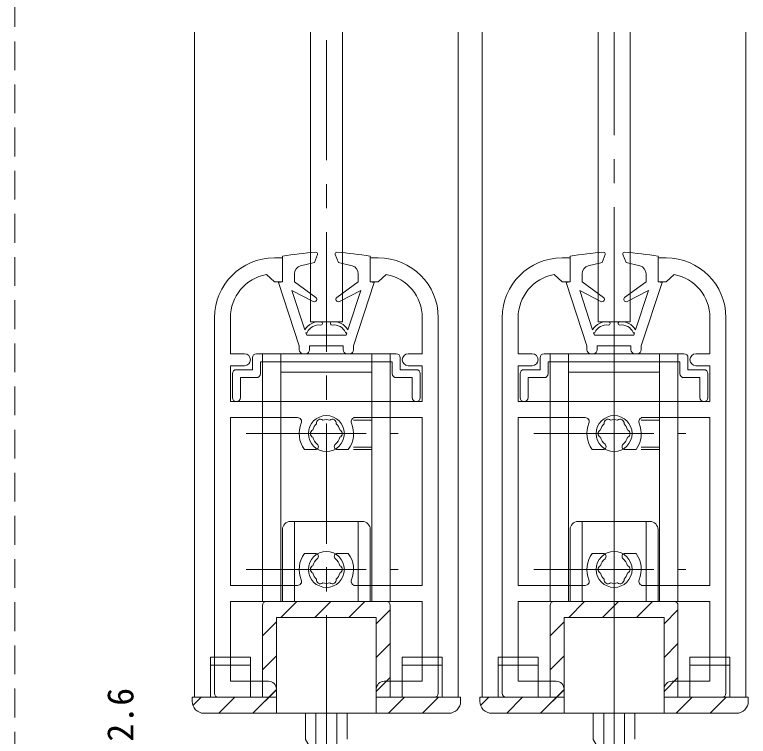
# Model space of a CAD drawing. Units: millimetres on the paper, enlarged 5 times, with parts at other scales. Extents: x -992 to 1008, y -685 to 700.
# Drawn here: x -716.3 to -563.3, y 53.2 to 203.8 of the extents above; entities that cross this region are included whole.
import ezdxf
from ezdxf.enums import TextEntityAlignment as Align

# ---------------------------------------------------------------- set-up
doc = ezdxf.new("R2010")
doc.units = ezdxf.units.MM
doc.header["$LTSCALE"] = 5
doc.linetypes.add('CHAIN1', pattern=[8, 5, -1, 1, -1])
doc.linetypes.add('DASHED1', pattern=[1.8, 1.2, -0.6])
doc.layers.add('2-0_18', color=7, linetype='Continuous', lineweight=18)
doc.styles.add('ＭＳ ゴシック', font='')
doc.styles.get('ＭＳ ゴシック').set_extended_font_data('MS Gothic')

msp = doc.modelspace()

# ---------------------------------------------------------------- linework, layer by layer
at = {"layer": '2-0_18', "linetype": 'DASHED1', "lineweight": 20}
msp.add_line((-716.291, 531.198), (-716.291, 48.886), dxfattribs=at)
at = {"layer": '2-0_18'}
for p, q in [((-678.791, 61.386), (-678.791, 200.108)), ((-654.625, 139.719), (-654.625, 200.108)), ((-647.958, 200.108), (-647.958, 139.719)), ((-623.791, 200.108), (-623.791, 61.386)), ((-618.791, 61.386), (-618.791, 200.108)), ((-594.625, 139.719), (-594.625, 200.108)), ((-587.958, 200.108), (-587.958, 139.719)), ((-563.791, 200.108), (-563.791, 61.386)), ((-660.458, 153.052), (-662.125, 153.052)), ((-660.458, 148.052), (-660.458, 153.385)), ((-653.791, 152.052), (-653.146, 153.768)), ((-642.125, 153.385), (-642.125, 148.052)), ((-640.458, 153.052), (-642.125, 153.052)), ((-600.458, 153.052), (-602.125, 153.052)), ((-600.458, 148.052), (-600.458, 153.385)), ((-593.791, 152.052), (-593.146, 153.768)), ((-582.125, 153.385), (-582.125, 148.052)), ((-580.458, 153.052), (-582.125, 153.052)), ((-656.68, 151.359), (-653.791, 152.052)), ((-596.68, 151.359), (-593.791, 152.052)), ((-657.958, 148.052), (-657.958, 149.738)), ((-644.625, 149.738), (-644.625, 148.052)), ((-640.458, 148.052), (-638.791, 149.566)), ((-597.958, 148.052), (-597.958, 149.738)), ((-584.625, 149.738), (-584.625, 148.052)), ((-580.458, 148.052), (-578.791, 149.566)), ((-661.291, 147.885), (-660.458, 148.052)), ((-656.958, 134.719), (-661.291, 147.885)), ((-653.496, 144.789), (-657.958, 148.052)), ((-644.625, 148.052), (-649.087, 144.789)), ((-642.125, 148.052), (-640.458, 148.052)), ((-601.291, 147.885), (-600.458, 148.052)), ((-596.958, 134.719), (-601.291, 147.885)), ((-593.496, 144.789), (-597.958, 148.052)), ((-584.625, 148.052), (-589.087, 144.789)), ((-582.125, 148.052), (-580.458, 148.052)), ((-658.462, 146.219), (-654.019, 143.941)), ((-655.757, 138.001), (-658.462, 146.219)), ((-598.462, 146.219), (-594.02, 143.941)), ((-595.757, 138.001), (-598.462, 146.219)), ((-674.625, 140.552), (-674.625, 62.219)), ((-671.291, 140.552), (-671.291, 133.052)), ((-647.958, 139.719), (-654.625, 139.719)), ((-631.291, 133.052), (-631.291, 140.552)), ((-627.958, 62.219), (-627.958, 140.552)), ((-614.625, 140.552), (-614.625, 62.219)), ((-611.291, 140.552), (-611.291, 133.052)), ((-587.958, 139.719), (-594.625, 139.719)), ((-571.291, 133.052), (-571.291, 140.552)), ((-567.958, 62.219), (-567.958, 140.552)), ((-655.555, 137.386), (-655.424, 137.386)), ((-655.39, 136.886), (-655.555, 137.386)), ((-647.193, 136.886), (-655.39, 136.886)), ((-595.555, 137.386), (-595.424, 137.386)), ((-595.39, 136.886), (-595.555, 137.386)), ((-587.193, 136.886), (-595.39, 136.886)), ((-656.958, 133.885), (-656.958, 134.719)), ((-647.806, 134.719), (-654.791, 134.719)), ((-654.791, 134.719), (-654.791, 133.885)), ((-647.791, 133.885), (-647.791, 134.719)), ((-645.625, 134.719), (-645.625, 133.885)), ((-596.958, 133.885), (-596.958, 134.719)), ((-587.806, 134.719), (-594.791, 134.719)), ((-594.791, 134.719), (-594.791, 133.885)), ((-587.791, 133.885), (-587.791, 134.719)), ((-585.625, 134.719), (-585.625, 133.885)), ((-671.291, 133.052), (-668.375, 133.052)), ((-666.708, 132.219), (-666.708, 129.719)), ((-665.875, 133.052), (-636.708, 133.052)), ((-664.625, 81.385), (-664.625, 133.052)), ((-660.791, 81.385), (-660.791, 133.052)), ((-641.791, 133.052), (-641.791, 81.385)), ((-637.958, 133.052), (-637.958, 81.385)), ((-635.875, 129.719), (-635.875, 132.219)), ((-631.291, 133.052), (-634.208, 133.052)), ((-611.291, 133.052), (-608.375, 133.052)), ((-606.708, 132.219), (-606.708, 129.719)), ((-605.875, 133.052), (-576.708, 133.052)), ((-604.625, 81.385), (-604.625, 133.052)), ((-600.791, 81.385), (-600.791, 133.052)), ((-581.791, 133.052), (-581.791, 81.385)), ((-577.958, 133.052), (-577.958, 81.385)), ((-575.875, 129.719), (-575.875, 132.219)), ((-571.291, 133.052), (-574.208, 133.052)), ((-665.041, 131.385), (-637.541, 131.385)), ((-665.041, 128.885), (-665.041, 131.385)), ((-637.541, 131.385), (-637.541, 128.885)), ((-634.208, 130.552), (-631.291, 130.552)), ((-631.291, 123.052), (-631.291, 130.552)), ((-605.041, 131.385), (-577.541, 131.385)), ((-605.041, 128.885), (-605.041, 131.385)), ((-577.541, 131.385), (-577.541, 128.885)), ((-574.208, 130.552), (-571.291, 130.552)), ((-571.291, 123.052), (-571.291, 130.552)), ((-670.875, 128.885), (-670.875, 123.886)), ((-666.708, 129.719), (-670.041, 129.719)), ((-660.791, 129.219), (-641.791, 129.219)), ((-632.541, 129.719), (-635.875, 129.719)), ((-631.708, 123.886), (-631.708, 128.885)), ((-610.875, 128.885), (-610.875, 123.886)), ((-606.708, 129.719), (-610.042, 129.719)), ((-600.791, 129.219), (-581.791, 129.219)), ((-572.542, 129.719), (-575.875, 129.719)), ((-571.708, 123.886), (-571.708, 128.885)), ((-669.208, 123.886), (-669.208, 128.052)), ((-669.208, 128.052), (-665.875, 128.052)), ((-636.708, 128.052), (-633.375, 128.052)), ((-633.375, 128.052), (-633.375, 123.886)), ((-609.208, 123.886), (-609.208, 128.052)), ((-609.208, 128.052), (-605.875, 128.052)), ((-576.708, 128.052), (-573.375, 128.052)), ((-573.375, 128.052), (-573.375, 123.886)), ((-671.291, 123.052), (-631.291, 123.052)), ((-611.291, 123.052), (-571.291, 123.052)), ((-671.291, 119.719), (-657.291, 119.719)), ((-671.291, 84.719), (-671.291, 119.719)), ((-645.291, 119.719), (-631.291, 119.719)), ((-631.291, 119.719), (-631.291, 84.719)), ((-611.291, 119.719), (-597.291, 119.719)), ((-611.291, 84.719), (-611.291, 119.719)), ((-585.291, 119.719), (-571.291, 119.719)), ((-571.291, 119.719), (-571.291, 84.719)), ((-655.874, 113.052), (-653.578, 113.052)), ((-646.709, 113.052), (-649.005, 113.052)), ((-595.874, 113.052), (-593.578, 113.052)), ((-586.709, 113.052), (-589.005, 113.052)), ((-658.791, 98.052), (-643.791, 98.052)), ((-657.958, 98.052), (-657.958, 81.385)), ((-644.625, 98.052), (-644.625, 81.385)), ((-598.791, 98.052), (-583.791, 98.052)), ((-597.958, 98.052), (-597.958, 81.385)), ((-584.625, 98.052), (-584.625, 81.385)), ((-660.458, 81.385), (-660.458, 96.385)), ((-642.125, 96.385), (-642.125, 81.385)), ((-600.458, 81.385), (-600.458, 96.385)), ((-582.125, 96.385), (-582.125, 81.385)), ((-653.578, 91.385), (-655.874, 91.385)), ((-649.005, 91.385), (-646.709, 91.385)), ((-593.578, 91.385), (-595.874, 91.385)), ((-589.005, 91.385), (-586.709, 91.385)), ((-657.291, 84.719), (-671.291, 84.719)), ((-631.291, 84.719), (-645.291, 84.719)), ((-597.291, 84.719), (-611.291, 84.719)), ((-571.291, 84.719), (-585.291, 84.719)), ((-631.291, 81.385), (-671.291, 81.385)), ((-671.291, 64.719), (-671.291, 81.385)), ((-660.758, 78.052), (-657.425, 81.385)), ((-653.687, 78.052), (-650.354, 81.385)), ((-646.616, 78.052), (-643.283, 81.385)), ((-631.291, 81.385), (-631.291, 64.719)), ((-571.291, 81.385), (-611.291, 81.385)), ((-611.291, 64.719), (-611.291, 81.385)), ((-600.758, 78.052), (-597.425, 81.385)), ((-593.687, 78.052), (-590.354, 81.385)), ((-586.616, 78.052), (-583.283, 81.385)), ((-571.291, 81.385), (-571.291, 64.719)), ((-664.625, 80.552), (-664.625, 61.386)), ((-640.875, 76.722), (-637.958, 79.639)), ((-637.958, 61.386), (-637.958, 80.552)), ((-604.625, 80.552), (-604.625, 61.386)), ((-580.875, 76.722), (-577.958, 79.639)), ((-577.958, 61.386), (-577.958, 80.552)), ((-661.708, 78.052), (-661.708, 58.052)), ((-661.708, 78.052), (-640.875, 78.052)), ((-640.875, 58.052), (-640.875, 78.052)), ((-601.708, 78.052), (-601.708, 58.052)), ((-601.708, 78.052), (-580.875, 78.052)), ((-580.875, 58.052), (-580.875, 78.052)), ((-664.625, 74.186), (-661.708, 77.102)), ((-604.625, 74.186), (-601.708, 77.102)), ((-640.875, 69.651), (-637.958, 72.568)), ((-640.875, 69.651), (-637.958, 72.568)), ((-580.875, 69.651), (-577.958, 72.568)), ((-580.875, 69.651), (-577.958, 72.568)), ((-675.458, 69.719), (-675.458, 61.386)), ((-664.625, 67.114), (-661.708, 70.031)), ((-635.458, 69.719), (-635.458, 61.386)), ((-627.125, 69.719), (-635.458, 69.719)), ((-627.125, 61.386), (-627.125, 69.719)), ((-615.458, 69.719), (-615.458, 61.386)), ((-604.625, 67.114), (-601.708, 70.031)), ((-575.458, 69.719), (-575.458, 61.386)), ((-567.125, 69.719), (-575.458, 69.719)), ((-567.125, 61.386), (-567.125, 69.719)), ((-667.125, 68.052), (-675.458, 68.052)), ((-627.125, 68.052), (-635.458, 68.052)), ((-607.125, 68.052), (-615.458, 68.052)), ((-567.125, 68.052), (-575.458, 68.052)), ((-671.291, 64.719), (-663.375, 64.719)), ((-640.875, 62.58), (-637.958, 65.497)), ((-639.208, 64.719), (-631.291, 64.719)), ((-611.291, 64.719), (-603.375, 64.719)), ((-580.875, 62.58), (-577.958, 65.497)), ((-579.208, 64.719), (-571.291, 64.719)), ((-666.616, 58.052), (-661.662, 63.006)), ((-666.616, 58.052), (-661.708, 62.96)), ((-606.616, 58.052), (-601.662, 63.006)), ((-606.616, 58.052), (-601.708, 62.96)), ((-661.708, 61.386), (-679.291, 61.386)), ((-679.291, 61.386), (-679.291, 60.552)), ((-679.133, 59.677), (-677.425, 61.386)), ((-673.687, 58.052), (-670.354, 61.386)), ((-673.687, 58.052), (-670.354, 61.386)), ((-623.291, 61.386), (-640.875, 61.386)), ((-638.332, 58.052), (-634.998, 61.386)), ((-638.331, 58.053), (-634.998, 61.386)), ((-631.26, 58.052), (-627.927, 61.386)), ((-631.26, 58.052), (-627.927, 61.386)), ((-623.291, 60.552), (-623.291, 61.386)), ((-601.708, 61.386), (-619.291, 61.386)), ((-619.291, 61.386), (-619.291, 60.552)), ((-619.133, 59.677), (-617.425, 61.386)), ((-613.687, 58.052), (-610.354, 61.386)), ((-613.687, 58.052), (-610.354, 61.386)), ((-563.291, 61.386), (-580.875, 61.386)), ((-578.332, 58.052), (-574.998, 61.386)), ((-578.331, 58.053), (-574.998, 61.386)), ((-571.261, 58.052), (-567.927, 61.386)), ((-571.26, 58.052), (-567.927, 61.386)), ((-563.291, 60.552), (-563.291, 61.386)), ((-676.791, 58.052), (-625.791, 58.052)), ((-655.625, 58.052), (-655.625, 52.566)), ((-649.125, 48.886), (-649.125, 58.052)), ((-646.958, 58.052), (-646.958, 52.615)), ((-616.791, 58.052), (-565.791, 58.052)), ((-595.625, 58.052), (-595.625, 52.566)), ((-589.125, 48.886), (-589.125, 58.052)), ((-586.958, 58.052), (-586.958, 52.615))]:
    msp.add_line(p, q, dxfattribs=at)
at = {"layer": '2-0_18', "linetype": 'CHAIN1'}
for p, q in [((-651.291, 53.425), (-651.291, 200.108)), ((-591.291, 58.609), (-591.291, 200.108)), ((-591.291, 159.08), (-591.291, 53.425)), ((-651.291, 53.518), (-651.291, 142.161)), ((-591.291, 53.518), (-591.291, 142.161)), ((-645.625, 119.719), (-641.791, 119.719)), ((-585.625, 119.719), (-581.791, 119.719)), ((-645.625, 119.219), (-641.791, 119.219)), ((-585.625, 119.219), (-581.791, 119.219)), ((-667.992, 116.385), (-636.291, 116.385)), ((-607.992, 116.385), (-576.291, 116.385)), ((-641.791, 113.552), (-645.625, 113.552)), ((-581.791, 113.552), (-585.625, 113.552)), ((-641.791, 113.052), (-645.625, 113.052)), ((-581.791, 113.052), (-585.625, 113.052)), ((-667.992, 88.052), (-636.291, 88.052)), ((-607.992, 88.052), (-576.291, 88.052)), ((-641.791, 84.719), (-645.625, 84.719)), ((-581.791, 84.719), (-585.625, 84.719))]:
    msp.add_line(p, q, dxfattribs=at)
at = {"layer": '2-0_18', "color": 4}
for p, q in [((-651.291, 48.886), (-651.291, 58.052)), ((-591.291, 48.886), (-591.291, 58.052))]:
    msp.add_line(p, q, dxfattribs=at)
at = {"layer": '2-0_18'}
for points in [[(-649.437, 153.768), (-648.791, 152.052), (-645.902, 151.359)], [(-589.437, 153.768), (-588.791, 152.052), (-585.902, 151.359)], [(-663.791, 149.566), (-662.125, 148.052), (-660.458, 148.052)], [(-603.792, 149.566), (-602.125, 148.052), (-600.458, 148.052)], [(-642.125, 148.052), (-641.291, 147.885), (-645.625, 134.719)], [(-582.125, 148.052), (-581.291, 147.885), (-585.625, 134.719)], [(-648.563, 143.941), (-644.121, 146.219), (-646.825, 138.001)], [(-588.563, 143.941), (-584.121, 146.219), (-586.825, 138.001)], [(-647.159, 137.386), (-647.028, 137.386), (-647.193, 136.886)], [(-587.159, 137.386), (-587.028, 137.386), (-587.193, 136.886)], [(-668.375, 130.552), (-671.291, 130.552), (-671.291, 123.052)], [(-608.375, 130.552), (-611.291, 130.552), (-611.291, 123.052)], [(-667.125, 61.386), (-667.125, 69.719), (-675.458, 69.719)], [(-607.125, 61.386), (-607.125, 69.719), (-615.458, 69.719)], [(-655.625, 52.566), (-653.458, 48.886), (-653.458, 58.052)], [(-595.625, 52.566), (-593.458, 48.886), (-593.458, 58.052)]]:
    msp.add_lwpolyline(points, dxfattribs=at)
for centre in [(-651.291, 116.385), (-591.291, 116.385), (-651.291, 88.052), (-591.291, 88.052)]:
    msp.add_circle(centre, 3.75, dxfattribs=at)
for centre, radius, start, end in [((-662.125, 140.552), 12.5, 90, 180), ((-647.104, 71.129), 83.333, 94.39026, 99.22101), ((-653.458, 153.885), 0.333, 339.39028, 94.39026), ((-649.125, 153.885), 0.333, 85.6097, 200.60966), ((-655.478, 71.129), 83.333, 80.77894, 85.6097), ((-640.458, 140.552), 12.5, 0, 90), ((-602.125, 140.552), 12.5, 90, 180), ((-587.105, 71.129), 83.333, 94.39026, 99.22101), ((-593.458, 153.885), 0.333, 339.39028, 94.39026), ((-589.125, 153.885), 0.333, 85.6097, 200.60966), ((-595.478, 71.129), 83.333, 80.77894, 85.6097), ((-580.458, 140.552), 12.5, 0, 90), ((-656.291, 149.738), 1.667, 103.49571, 180), ((-646.291, 149.738), 1.667, 0, 76.50424), ((-596.291, 149.738), 1.667, 103.49571, 180), ((-586.291, 149.738), 1.667, 0, 76.50424), ((-662.125, 140.552), 9.167, 100.47566, 180), ((-640.458, 140.552), 9.167, 0, 79.52429), ((-602.125, 140.552), 9.167, 100.47566, 180), ((-580.458, 140.552), 9.167, 0, 79.52429), ((-653.791, 144.385), 0.5, 242.84899, 53.82074), ((-648.791, 144.385), 0.5, 126.17921, 297.15095), ((-593.791, 144.385), 0.5, 242.84899, 53.82074), ((-588.791, 144.385), 0.5, 126.17921, 297.15095), ((-652.842, 136.385), 3.333, 82.65042, 151.00492), ((-652.458, 139.361), 0.333, 262.65042, 82.65042), ((-650.125, 139.361), 0.333, 97.34953, 277.34953), ((-649.741, 136.385), 3.333, 28.99503, 97.34953), ((-592.842, 136.385), 3.333, 82.65042, 151.00492), ((-592.458, 139.361), 0.333, 262.65042, 82.65042), ((-590.125, 139.361), 0.333, 97.34953, 277.34953), ((-589.741, 136.385), 3.333, 28.99503, 97.34953), ((-652.842, 136.385), 2.667, 82.65042, 155.68423), ((-649.741, 136.385), 2.667, 24.31572, 97.34953), ((-592.842, 136.385), 2.667, 82.65042, 155.68423), ((-589.741, 136.385), 2.667, 24.31572, 97.34953), ((-655.424, 137.552), 0.167, 270, 335.68423), ((-647.159, 137.552), 0.167, 204.31571, 270), ((-595.424, 137.552), 0.167, 270, 335.68423), ((-587.159, 137.552), 0.167, 204.31571, 270), ((-656.125, 133.885), 0.833, 180, 270), ((-655.625, 133.885), 0.833, 270, 0), ((-646.958, 133.885), 0.833, 180, 270), ((-646.458, 133.885), 0.833, 270, 0), ((-596.125, 133.885), 0.833, 180, 270), ((-595.625, 133.885), 0.833, 270, 0), ((-586.958, 133.885), 0.833, 180, 270), ((-586.458, 133.885), 0.833, 270, 0), ((-668.375, 131.802), 1.25, 270, 90), ((-665.875, 132.219), 0.833, 90, 180), ((-636.708, 132.219), 0.833, 0, 90), ((-634.208, 131.802), 1.25, 90, 270), ((-608.375, 131.802), 1.25, 270, 90), ((-605.875, 132.219), 0.833, 90, 180), ((-576.708, 132.219), 0.833, 0, 90), ((-574.208, 131.802), 1.25, 90, 270), ((-670.041, 128.885), 0.833, 90, 180), ((-665.875, 128.885), 0.833, 270, 0), ((-636.708, 128.885), 0.833, 180, 270), ((-632.541, 128.885), 0.833, 0, 90), ((-610.042, 128.885), 0.833, 90, 180), ((-605.875, 128.885), 0.833, 270, 0), ((-576.708, 128.885), 0.833, 180, 270), ((-572.542, 128.885), 0.833, 0, 90), ((-670.041, 123.886), 0.833, 180, 0), ((-632.541, 123.886), 0.833, 180, 0), ((-610.042, 123.886), 0.833, 180, 0), ((-572.542, 123.886), 0.833, 180, 0), ((-657.291, 118.885), 0.833, 337.38011, 90), ((-652.541, 118.551), 0.833, 52.02429, 187.97566), ((-650.041, 118.551), 0.833, 352.02429, 127.97566), ((-645.291, 118.885), 0.833, 90, 202.61984), ((-597.291, 118.885), 0.833, 337.38011, 90), ((-592.541, 118.551), 0.833, 52.02429, 187.97566), ((-590.041, 118.551), 0.833, 352.02429, 127.97566), ((-585.291, 118.885), 0.833, 90, 202.61984), ((-651.291, 116.385), 5.667, 157.38011, 216.03186), ((-651.291, 116.385), 2.917, 135.35885, 164.64109), ((-651.291, 116.385), 2.917, 75.35886, 104.64109), ((-651.291, 116.385), 2.917, 15.35886, 44.6411), ((-651.291, 116.385), 5.667, 323.96809, 22.61984), ((-591.291, 116.385), 5.667, 157.38011, 216.03186), ((-591.291, 116.385), 2.917, 135.35885, 164.64109), ((-591.291, 116.385), 2.917, 75.35886, 104.64109), ((-591.291, 116.385), 2.917, 15.35886, 44.6411), ((-591.291, 116.385), 5.667, 323.96809, 22.61984), ((-653.791, 116.385), 0.833, 112.02429, 247.97566), ((-648.791, 116.385), 0.833, 292.02429, 67.97566), ((-593.791, 116.385), 0.833, 112.02429, 247.97566), ((-588.791, 116.385), 0.833, 292.02429, 67.97566), ((-651.291, 116.385), 2.917, 195.35885, 229.81587), ((-651.291, 116.385), 2.917, 310.18408, 344.64109), ((-591.291, 116.385), 2.917, 195.35885, 229.81587), ((-591.291, 116.385), 2.917, 310.18408, 344.64109), ((-653.578, 113.679), 0.626, 270, 49.81587), ((-649.005, 113.679), 0.626, 130.18408, 270), ((-593.578, 113.679), 0.626, 270, 49.81587), ((-589.005, 113.679), 0.626, 130.18408, 270), ((-658.791, 96.385), 1.667, 90, 180), ((-643.791, 96.385), 1.667, 0, 90), ((-598.791, 96.385), 1.667, 90, 180), ((-583.791, 96.385), 1.667, 0, 90), ((-651.291, 88.052), 5.667, 143.96809, 202.61984), ((-651.291, 88.052), 2.917, 130.18408, 164.64109), ((-653.578, 90.759), 0.626, 310.18408, 90), ((-649.005, 90.759), 0.626, 90, 229.81587), ((-651.291, 88.052), 2.917, 15.35886, 49.81587), ((-651.291, 88.052), 5.667, 337.38011, 36.03186), ((-591.291, 88.052), 5.667, 143.96809, 202.61984), ((-591.291, 88.052), 2.917, 130.18408, 164.64109), ((-593.578, 90.759), 0.626, 310.18408, 90), ((-589.005, 90.759), 0.626, 90, 229.81587), ((-591.291, 88.052), 2.917, 15.35886, 49.81587), ((-591.291, 88.052), 5.667, 337.38011, 36.03186), ((-653.791, 88.052), 0.833, 112.02429, 247.97566), ((-648.791, 88.052), 0.833, 292.02429, 67.97566), ((-593.791, 88.052), 0.833, 112.02429, 247.97566), ((-588.791, 88.052), 0.833, 292.02429, 67.97566), ((-651.291, 88.052), 2.917, 195.35885, 224.64109), ((-651.291, 88.052), 2.917, 315.35885, 344.64109), ((-591.291, 88.052), 2.917, 195.35885, 224.64109), ((-591.291, 88.052), 2.917, 315.35885, 344.64109), ((-657.291, 85.552), 0.833, 270, 22.61984), ((-652.541, 85.887), 0.833, 172.02429, 307.97566), ((-650.041, 85.887), 0.833, 232.02429, 7.97566), ((-645.291, 85.552), 0.833, 157.38011, 270), ((-597.291, 85.552), 0.833, 270, 22.61984), ((-592.541, 85.887), 0.833, 172.02429, 307.97566), ((-590.041, 85.887), 0.833, 232.02429, 7.97566), ((-585.291, 85.552), 0.833, 157.38011, 270), ((-651.291, 88.052), 2.917, 255.35885, 284.64109), ((-591.291, 88.052), 2.917, 255.35885, 284.64109), ((-663.791, 80.552), 0.833, 90, 180), ((-638.791, 80.552), 0.833, 0, 90), ((-603.792, 80.552), 0.833, 90, 180), ((-578.791, 80.552), 0.833, 0, 90), ((-663.375, 63.052), 1.667, 0, 90), ((-639.208, 63.052), 1.667, 90, 180), ((-603.375, 63.052), 1.667, 0, 90), ((-579.208, 63.052), 1.667, 90, 180), ((-673.791, 62.219), 0.833, 180, 270), ((-628.791, 62.219), 0.833, 270, 0), ((-613.791, 62.219), 0.833, 180, 270), ((-568.791, 62.219), 0.833, 270, 0), ((-676.791, 60.552), 2.5, 180, 270), ((-625.791, 60.552), 2.5, 270, 0), ((-625.791, 60.552), 2.5, 270, 0), ((-616.791, 60.552), 2.5, 180, 270), ((-565.791, 60.552), 2.5, 270, 0), ((-565.791, 60.552), 2.5, 270, 0)]:
    msp.add_arc(centre, radius, start, end, dxfattribs=at)

# ---------------------------------------------------------------- texts
at = {"layer": '2-0_18', "style": 'ＭＳ ゴシック'}
msp.add_text('2.6', height=5.499, rotation=90, dxfattribs=at).set_placement((-689.87, 52.127), align=Align.BOTTOM_LEFT)

doc.saveas('drawing.dxf')
